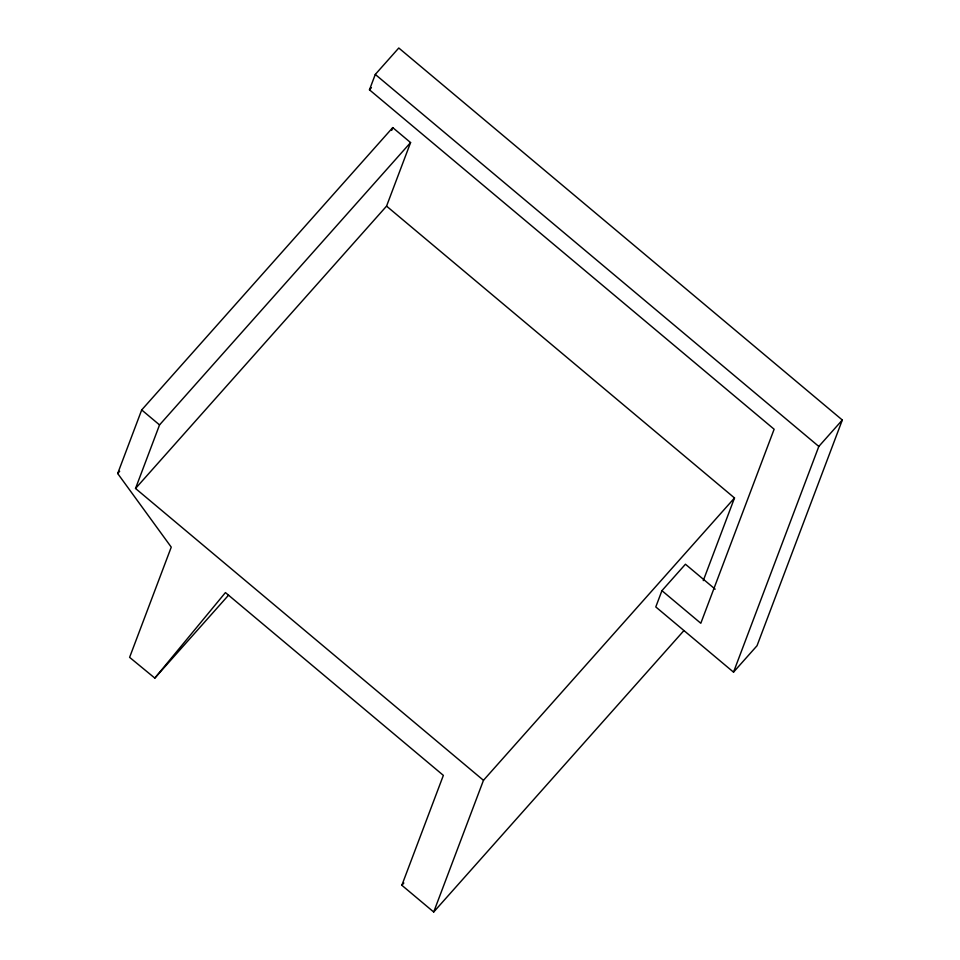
<?xml version="1.0" encoding="UTF-8"?>
<svg xmlns="http://www.w3.org/2000/svg" width="960" height="960" viewBox="0 0 960 960"><rect width="100%" height="100%" fill="white"/><g stroke="black" fill="none" stroke-linecap="round" stroke-linejoin="round"><path stroke-width="1.44" d="M117.684 473.508L141.696 409.944L392.736 127.608L410.58 142.572L386.556 206.124L135.528 488.472L483.468 780.312L433.704 912L401.844 885.276L443.364 775.38L225.432 592.584L154.824 678.096L129.612 657.348L171.252 547.14L117.684 473.508L119.676 471.264M135.528 488.472L159.54 424.908L410.58 142.572M661.932 590.664L700.812 623.268L774.132 429.228L369.468 89.82L375.288 74.436L398.784 48L842.316 420.012L757.032 645.72L733.524 672.144L655.788 606.936L661.932 590.664L685.44 564.228L715.164 589.164M391.692 130.368L392.736 127.608M703.272 580.62L734.508 497.964L386.556 206.124M733.524 672.144L818.82 446.436L842.316 420.012M369.468 89.82L371.424 87.624M154.824 678.096L228.54 595.176M483.468 780.312L734.508 497.964M401.844 885.276L403.836 883.032M433.704 912L683.748 630.78M375.288 74.436L818.82 446.436M141.696 409.944L159.54 424.908"/></g></svg>
